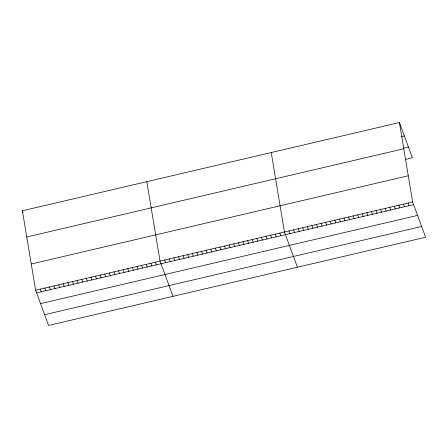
<?xml version="1.0" encoding="UTF-8"?>
<svg xmlns="http://www.w3.org/2000/svg" width="448" height="448" viewBox="0 0 448 448"><rect width="100%" height="100%" fill="white"/><g stroke="black" fill="none" stroke-linecap="round" stroke-linejoin="round"><path stroke-width="0.67" d="M399.414 122.55L412.636 201.992L425.6 237.233L48.586 325.45L35.622 290.209L22.4 210.767L399.414 122.55L412.378 157.791L405.182 159.471M401.733 136.573L404.348 135.962M403.844 148.109L408.425 147.039M26.762 236.981L403.777 148.77M31.259 263.995L408.274 175.778M35.622 290.209L412.636 201.992M36.602 292.874L413.616 204.658M40.555 303.621L417.57 215.404M44.632 314.698L421.646 226.481M408.055 203.067L409.035 205.727M403.48 204.137L404.46 206.797M398.899 205.206L399.879 207.872M394.324 206.282L395.304 208.942M389.743 207.351L390.723 210.011M385.168 208.421L386.148 211.081M380.587 209.49L381.567 212.156M376.012 210.566L376.992 213.226M371.431 211.635L372.411 214.295M366.856 212.705L367.836 215.37M362.275 213.78L363.255 216.44M357.7 214.85L358.68 217.51M353.119 215.919L354.099 218.579M348.544 216.989L349.524 219.654M343.963 218.064L344.943 220.724M339.388 219.134L340.368 221.794M334.807 220.203L335.787 222.869M330.232 221.278L331.212 223.938M325.651 222.348L326.631 225.008M321.076 223.418L322.056 226.078M316.495 224.487L317.475 227.153M311.92 225.562L312.9 228.222M307.339 226.632L308.319 229.292M302.764 227.702L303.744 230.367M298.183 228.777L299.163 231.437M293.608 229.846L294.588 232.506M289.027 230.916L290.007 233.576M297.416 267.226L284.452 231.986L271.23 152.544M279.843 233.066L280.823 235.726M275.234 234.142L276.214 236.807M270.626 235.222L271.606 237.882M266.017 236.303L266.997 238.963M261.408 237.378L262.388 240.038M256.805 238.459L257.785 241.119M252.196 239.534L253.176 242.2M247.587 240.615L248.567 243.275M242.978 241.69L243.958 244.356M238.37 242.771L239.35 245.431M233.761 243.846L234.741 246.512M229.158 244.927L230.132 247.587M224.549 246.002L225.529 248.668M219.94 247.083L220.92 249.743M215.331 248.158L216.311 250.824M210.722 249.239L211.702 251.899M206.114 250.32L207.094 252.98M201.505 251.395L202.485 254.055M196.902 252.476L197.882 255.136M192.293 253.551L193.273 256.211M187.684 254.632L188.664 257.292M183.075 255.707L184.055 258.373M178.466 256.788L179.446 259.448M173.858 257.863L174.838 260.529M169.254 258.944L170.229 261.604M164.646 260.019L165.626 262.685M173.001 296.335L160.037 261.1L146.815 181.653M155.428 262.175L156.408 264.841M150.819 263.256L151.799 265.916M146.21 264.331L147.19 266.997M141.607 265.412L142.582 268.072M136.998 266.493L137.978 269.153M132.39 267.568L133.37 270.228M127.781 268.649L128.761 271.309M123.172 269.724L124.152 272.384M118.563 270.805L119.543 273.465M113.954 271.88L114.934 274.546M109.351 272.961L110.326 275.621M104.742 274.036L105.722 276.702M100.134 275.117L101.114 277.777M95.525 276.192L96.505 278.858M90.916 277.273L91.896 279.933M86.307 278.348L87.287 281.014M81.704 279.429L82.678 282.089M77.095 280.51L78.075 283.17M72.486 281.585L73.466 284.245M67.878 282.666L68.858 285.326M63.269 283.741L64.249 286.401M58.66 284.822L59.64 287.482M54.051 285.897L55.031 288.562M22.4 210.767L22.988 212.363M49.448 286.978L50.422 289.638M44.839 288.053L45.819 290.718M40.23 289.134L41.21 291.794"/></g></svg>
